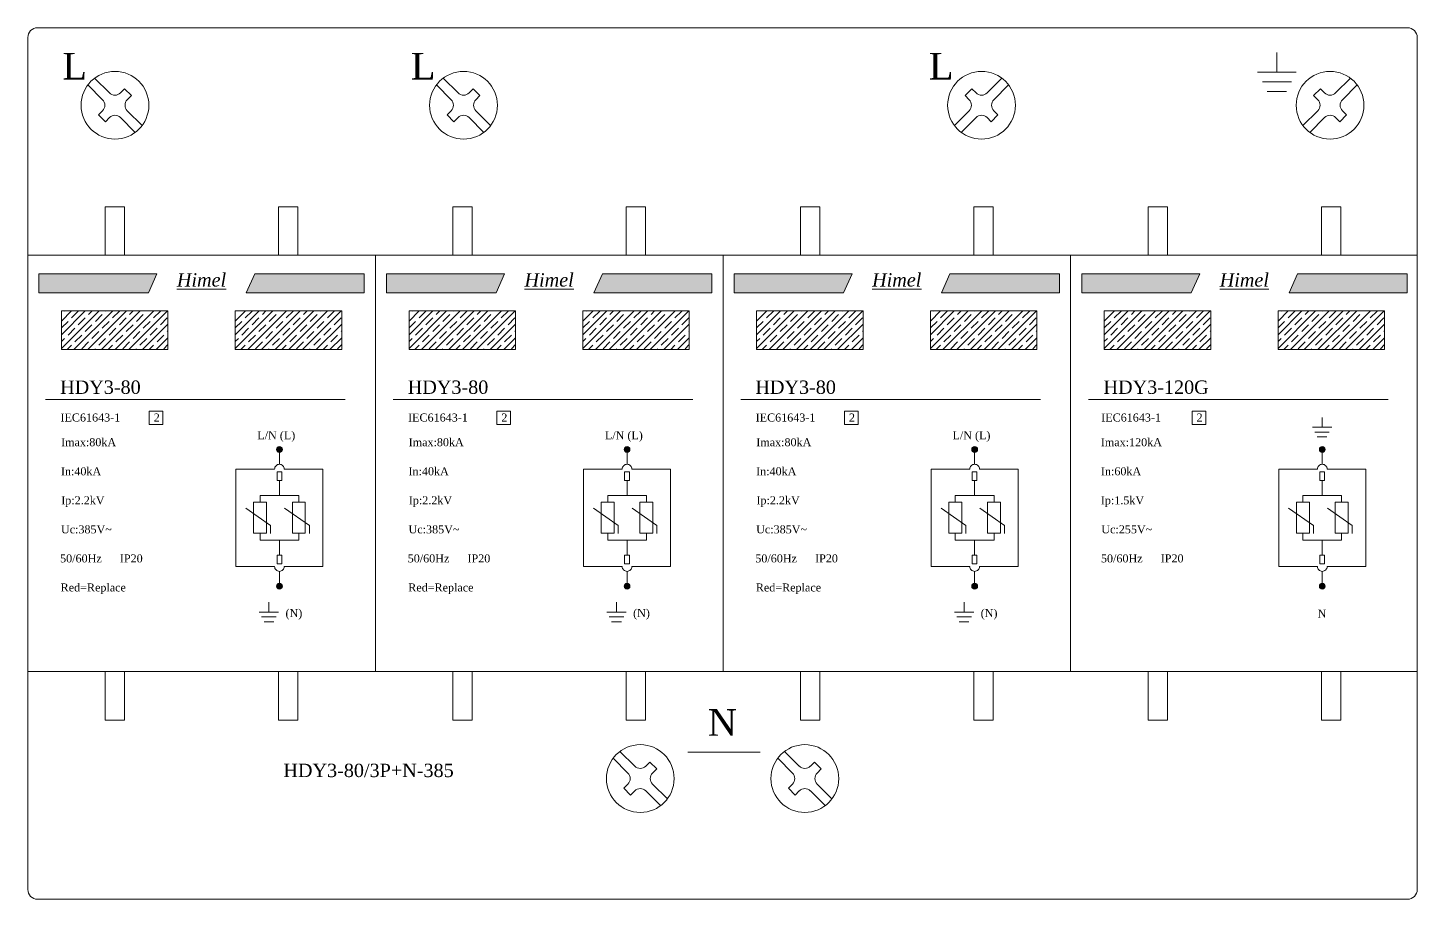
# Model space of a CAD drawing. Header units: millimetres. Extents: x 42 to 1081, y 225 to 420.
# Drawn here: x 42 to 185.5, y 225.5 to 315.5 of the extents above; entities that cross this region are included whole.
import ezdxf

# ---------------------------------------------------------------- set-up
doc = ezdxf.new("R2010")
doc.units = ezdxf.units.MM
doc.layers.add('hw_VTP', color=7, linetype='Continuous', lineweight=13)
doc.styles.add('ARIAL', font='arial.ttf')

# ---------------------------------------------------------------- blocks, each defined once
blk = doc.blocks.new('*U422')
at = {"lineweight": 9}
h = blk.add_hatch(color=256, dxfattribs=at)
h.set_gradient(color1=(244, 11, 15), color2=(246, 65, 68), one_color=1, tint=0.61, name='INVCYLINDER')
h.paths.add_polyline_path([(-70.6, -27.36), (-59.29, -27.36), (-58.41, -25.41), (-70.6, -25.41)])
h = blk.add_hatch(color=256, dxfattribs=at)
h.set_gradient(color1=(244, 11, 15), color2=(246, 65, 68), one_color=1, tint=0.61, name='INVCYLINDER')
h.paths.add_polyline_path([(-37, -25.41), (-48.31, -25.41), (-49.19, -27.36), (-37, -27.36)])
h = blk.add_hatch(color=256, dxfattribs=at)
h.set_gradient(color1=(244, 11, 15), color2=(246, 65, 68), one_color=1, tint=0.61, name='INVCYLINDER')
h.paths.add_polyline_path([(-34.7, -27.36), (-23.39, -27.36), (-22.51, -25.41), (-34.7, -25.41)])
h = blk.add_hatch(color=256, dxfattribs=at)
h.set_gradient(color1=(244, 11, 15), color2=(246, 65, 68), one_color=1, tint=0.61, name='INVCYLINDER')
h.paths.add_polyline_path([(-1.1, -25.41), (-12.41, -25.41), (-13.29, -27.36), (-1.1, -27.36)])
h = blk.add_hatch(color=256, dxfattribs=at)
h.set_gradient(color1=(244, 11, 15), color2=(246, 65, 68), one_color=1, tint=0.61, name='INVCYLINDER')
h.paths.add_polyline_path([(1.2, -27.36), (12.51, -27.36), (13.39, -25.41), (1.2, -25.41)])
h = blk.add_hatch(color=256, dxfattribs=at)
h.set_gradient(color1=(244, 11, 15), color2=(246, 65, 68), one_color=1, tint=0.61, name='INVCYLINDER')
h.paths.add_polyline_path([(34.8, -25.41), (23.49, -25.41), (22.61, -27.36), (34.8, -27.36)])
h = blk.add_hatch(color=256, dxfattribs=at)
h.set_gradient(color1=(244, 11, 15), color2=(246, 65, 68), one_color=1, tint=0.61, name='INVCYLINDER')
h.paths.add_polyline_path([(37.1, -27.36), (48.41, -27.36), (49.29, -25.41), (37.1, -25.41)])
h = blk.add_hatch(color=256, dxfattribs=at)
h.set_gradient(color1=(244, 11, 15), color2=(246, 65, 68), one_color=1, tint=0.61, name='INVCYLINDER')
h.paths.add_polyline_path([(70.7, -25.41), (59.39, -25.41), (58.51, -27.36), (70.7, -27.36)])
h = blk.add_hatch(dxfattribs=at)
h.set_pattern_fill('JIS_STN_1E', color=3, style=0)
h.set_pattern_definition([(45, (-88654.7564, -40913.0228), (-0.707106781, 0.707106781), []), (45, (-88654.0514, -40913.0228), (-0.707106781, 0.707106781), [1, -0.5])])
h.paths.add_polyline_path([(-68.28, -33.24), (-57.28, -33.24), (-57.28, -29.24), (-68.28, -29.24)])
h = blk.add_hatch(dxfattribs=at)
h.set_pattern_fill('JIS_STN_1E', color=3, style=0)
h.set_pattern_definition([(45, (-88636.8064, -40913.0228), (-0.707106781, 0.707106781), []), (45, (-88636.1014, -40913.0228), (-0.707106781, 0.707106781), [1, -0.5])])
h.paths.add_polyline_path([(-50.33, -33.24), (-39.33, -33.24), (-39.33, -29.24), (-50.33, -29.24)])
h = blk.add_hatch(dxfattribs=at)
h.set_pattern_fill('JIS_STN_1E', color=3, style=0)
h.set_pattern_definition([(45, (-88618.8564, -40913.0228), (-0.707106781, 0.707106781), []), (45, (-88618.1514, -40913.0228), (-0.707106781, 0.707106781), [1, -0.5])])
h.paths.add_polyline_path([(-32.38, -33.24), (-21.38, -33.24), (-21.38, -29.24), (-32.38, -29.24)])
h = blk.add_hatch(dxfattribs=at)
h.set_pattern_fill('JIS_STN_1E', color=3, style=0)
h.set_pattern_definition([(45, (-88600.9064, -40913.0228), (-0.707106781, 0.707106781), []), (45, (-88600.2014, -40913.0228), (-0.707106781, 0.707106781), [1, -0.5])])
h.paths.add_polyline_path([(-14.43, -33.24), (-3.43, -33.24), (-3.43, -29.24), (-14.43, -29.24)])
h = blk.add_hatch(dxfattribs=at)
h.set_pattern_fill('JIS_STN_1E', color=3, style=0)
h.set_pattern_definition([(45, (-88582.9564, -40913.0228), (-0.707106781, 0.707106781), []), (45, (-88582.2514, -40913.0228), (-0.707106781, 0.707106781), [1, -0.5])])
h.paths.add_polyline_path([(3.52, -33.24), (14.52, -33.24), (14.52, -29.24), (3.52, -29.24)])
h = blk.add_hatch(dxfattribs=at)
h.set_pattern_fill('JIS_STN_1E', color=3, style=0)
h.set_pattern_definition([(45, (-88565.0064, -40913.0228), (-0.707106781, 0.707106781), []), (45, (-88564.3014, -40913.0228), (-0.707106781, 0.707106781), [1, -0.5])])
h.paths.add_polyline_path([(21.47, -33.24), (32.47, -33.24), (32.47, -29.24), (21.47, -29.24)])
h = blk.add_hatch(dxfattribs=at)
h.set_pattern_fill('JIS_STN_1E', color=2, style=0)
h.set_pattern_definition([(45, (-88547.0564, -40913.0228), (-0.707106781, 0.707106781), []), (45, (-88546.3514, -40913.0228), (-0.707106781, 0.707106781), [1, -0.5])])
h.paths.add_polyline_path([(39.42, -33.24), (50.42, -33.24), (50.42, -29.24), (39.42, -29.24)])
h = blk.add_hatch(dxfattribs=at)
h.set_pattern_fill('JIS_STN_1E', color=2, style=0)
h.set_pattern_definition([(45, (-88529.1064, -40913.0228), (-0.707106781, 0.707106781), []), (45, (-88528.4014, -40913.0228), (-0.707106781, 0.707106781), [1, -0.5])])
h.paths.add_polyline_path([(57.37, -33.24), (68.37, -33.24), (68.37, -29.24), (57.37, -29.24)])
h = blk.add_hatch(color=256, dxfattribs=at)
h.set_gradient(color1=(255, 255, 255), one_color=1, tint=1, name='CYLINDER')
edge = h.paths.add_edge_path()
edge.add_arc((-45.76, -43.55), 0.3, 0, 360)
h = blk.add_hatch(color=256, dxfattribs=at)
h.set_gradient(color1=(255, 255, 255), one_color=1, tint=1, name='CYLINDER')
edge = h.paths.add_edge_path()
edge.add_arc((-9.86, -43.55), 0.3, 0, 360)
h = blk.add_hatch(color=256, dxfattribs=at)
h.set_gradient(color1=(255, 255, 255), one_color=1, tint=1, name='CYLINDER')
edge = h.paths.add_edge_path()
edge.add_arc((26.04, -43.55), 0.3, 0, 360)
h = blk.add_hatch(color=256, dxfattribs=at)
h.set_gradient(color1=(255, 255, 255), one_color=1, tint=1, name='CYLINDER')
edge = h.paths.add_edge_path()
edge.add_arc((61.94, -43.55), 0.3, 0, 360)
h = blk.add_hatch(color=256, dxfattribs=at)
h.set_gradient(color1=(255, 255, 255), one_color=1, tint=1, name='CYLINDER')
edge = h.paths.add_edge_path()
edge.add_arc((-45.76, -57.68), 0.3, 0, 360)
h = blk.add_hatch(color=256, dxfattribs=at)
h.set_gradient(color1=(255, 255, 255), one_color=1, tint=1, name='CYLINDER')
edge = h.paths.add_edge_path()
edge.add_arc((-9.86, -57.68), 0.3, 0, 360)
h = blk.add_hatch(color=256, dxfattribs=at)
h.set_gradient(color1=(255, 255, 255), one_color=1, tint=1, name='CYLINDER')
edge = h.paths.add_edge_path()
edge.add_arc((26.04, -57.68), 0.3, 0, 360)
h = blk.add_hatch(color=256, dxfattribs=at)
h.set_gradient(color1=(255, 255, 255), one_color=1, tint=1, name='CYLINDER')
edge = h.paths.add_edge_path()
edge.add_arc((61.94, -57.68), 0.3, 0, 360)
for p, q in [((57.26, -2.57), (57.26, -4.57)), ((55.26, -4.57), (59.26, -4.57)), ((55.76, -5.57), (58.76, -5.57)), ((56.26, -6.57), (58.26, -6.57)), ((-69.91, -38.39), (-38.97, -38.39)), ((-34.01, -38.39), (-3.07, -38.39)), ((1.89, -38.39), (32.83, -38.39)), ((37.79, -38.39), (68.73, -38.39)), ((60.92, -41.25), (62.92, -41.25)), ((61.92, -40.25), (61.92, -41.25)), ((61.17, -41.75), (62.67, -41.75)), ((61.42, -42.25), (62.42, -42.25)), ((-45.76, -45.08), (-45.76, -43.85)), ((-9.86, -45.08), (-9.86, -43.85)), ((26.04, -45.08), (26.04, -43.85)), ((61.94, -45.08), (61.94, -43.85)), ((-45.76, -48.31), (-45.76, -46.75)), ((-9.86, -48.31), (-9.86, -46.75)), ((26.04, -48.31), (26.04, -46.75)), ((61.94, -48.31), (61.94, -46.75)), ((-45.76, -52.92), (-45.76, -54.47)), ((-9.86, -52.92), (-9.86, -54.47)), ((26.04, -52.92), (26.04, -54.47)), ((61.94, -52.92), (61.94, -54.47)), ((-45.76, -56.14), (-45.76, -57.38)), ((-9.86, -56.14), (-9.86, -57.38)), ((26.04, -56.14), (26.04, -57.38)), ((61.94, -56.14), (61.94, -57.38)), ((-46.85, -59.34), (-46.85, -60.34)), ((-10.95, -59.34), (-10.95, -60.34)), ((24.95, -59.34), (24.95, -60.34)), ((-47.85, -60.34), (-45.85, -60.34)), ((-47.6, -60.84), (-46.1, -60.84)), ((-47.35, -61.34), (-46.35, -61.34)), ((-11.95, -60.34), (-9.95, -60.34)), ((-11.7, -60.84), (-10.2, -60.84)), ((-11.45, -61.34), (-10.45, -61.34)), ((23.95, -60.34), (25.95, -60.34)), ((24.2, -60.84), (25.7, -60.84)), ((24.45, -61.34), (25.45, -61.34)), ((-3.59, -74.81), (3.89, -74.81))]:
    blk.add_line(p, q, dxfattribs=at)
blk.add_lwpolyline([(-70.75, -90), (70.75, -90, 0.414214), (71.75, -89), (71.75, -1, 0.414214), (70.75, 0), (-70.75, 0, 0.414214), (-71.75, -1), (-71.75, -89, 0.414214)], format="xyb", close=True, dxfattribs=at)
for points in [[(-63.75, -23.5), (-61.75, -23.5), (-61.75, -18.5), (-63.75, -18.5)], [(-43.85, -23.5), (-45.85, -23.5), (-45.85, -18.5), (-43.85, -18.5)], [(-27.85, -23.5), (-25.85, -23.5), (-25.85, -18.5), (-27.85, -18.5)], [(-7.95, -23.5), (-9.95, -23.5), (-9.95, -18.5), (-7.95, -18.5)], [(8.05, -23.5), (10.05, -23.5), (10.05, -18.5), (8.05, -18.5)], [(27.95, -23.5), (25.95, -23.5), (25.95, -18.5), (27.95, -18.5)], [(43.95, -23.5), (45.95, -23.5), (45.95, -18.5), (43.95, -18.5)], [(63.85, -23.5), (61.85, -23.5), (61.85, -18.5), (63.85, -18.5)], [(-71.75, -66.5), (71.75, -66.5), (71.75, -23.5), (-71.75, -23.5)], [(-71.75, -66.5), (-35.85, -66.5), (-35.85, -23.5), (-71.75, -23.5)], [(-35.85, -66.5), (0.05, -66.5), (0.05, -23.5), (-35.85, -23.5)], [(0.05, -66.5), (35.95, -66.5), (35.95, -23.5), (0.05, -23.5)], [(-68.28, -33.24), (-57.28, -33.24), (-57.28, -29.24), (-68.28, -29.24)], [(-50.33, -33.24), (-39.33, -33.24), (-39.33, -29.24), (-50.33, -29.24)], [(-32.38, -33.24), (-21.38, -33.24), (-21.38, -29.24), (-32.38, -29.24)], [(-14.43, -33.24), (-3.43, -33.24), (-3.43, -29.24), (-14.43, -29.24)], [(3.52, -33.24), (14.52, -33.24), (14.52, -29.24), (3.52, -29.24)], [(21.47, -33.24), (32.47, -33.24), (32.47, -29.24), (21.47, -29.24)], [(39.42, -33.24), (50.42, -33.24), (50.42, -29.24), (39.42, -29.24)], [(57.37, -33.24), (68.37, -33.24), (68.37, -29.24), (57.37, -29.24)], [(-59.2, -40.96), (-57.79, -40.96), (-57.79, -39.58), (-59.2, -39.58)], [(-23.3, -40.96), (-21.89, -40.96), (-21.89, -39.58), (-23.3, -39.58)], [(12.6, -40.96), (14.01, -40.96), (14.01, -39.58), (12.6, -39.58)], [(48.5, -40.96), (49.91, -40.96), (49.91, -39.58), (48.5, -39.58)], [(-46.01, -46.75), (-45.52, -46.75), (-45.52, -45.86), (-46.01, -45.86)], [(-10.11, -46.75), (-9.62, -46.75), (-9.62, -45.86), (-10.11, -45.86)], [(25.79, -46.75), (26.28, -46.75), (26.28, -45.86), (25.79, -45.86)], [(61.69, -46.75), (62.18, -46.75), (62.18, -45.86), (61.69, -45.86)], [(-48.43, -52.21), (-47.09, -52.21), (-47.09, -49.01), (-48.43, -49.01)], [(-44.43, -52.21), (-43.09, -52.21), (-43.09, -49.01), (-44.43, -49.01)], [(-12.53, -52.21), (-11.19, -52.21), (-11.19, -49.01), (-12.53, -49.01)], [(-8.53, -52.21), (-7.19, -52.21), (-7.19, -49.01), (-8.53, -49.01)], [(23.37, -52.21), (24.71, -52.21), (24.71, -49.01), (23.37, -49.01)], [(27.37, -52.21), (28.71, -52.21), (28.71, -49.01), (27.37, -49.01)], [(59.27, -52.21), (60.61, -52.21), (60.61, -49.01), (59.27, -49.01)], [(63.27, -52.21), (64.61, -52.21), (64.61, -49.01), (63.27, -49.01)], [(-46.01, -54.47), (-45.52, -54.47), (-45.52, -55.36), (-46.01, -55.36)], [(-10.11, -54.47), (-9.62, -54.47), (-9.62, -55.36), (-10.11, -55.36)], [(25.79, -54.47), (26.28, -54.47), (26.28, -55.36), (25.79, -55.36)], [(61.69, -54.47), (62.18, -54.47), (62.18, -55.36), (61.69, -55.36)], [(-63.75, -66.5), (-61.75, -66.5), (-61.75, -71.5), (-63.75, -71.5)], [(-43.85, -66.5), (-45.85, -66.5), (-45.85, -71.5), (-43.85, -71.5)], [(-27.85, -66.5), (-25.85, -66.5), (-25.85, -71.5), (-27.85, -71.5)], [(-7.95, -66.5), (-9.95, -66.5), (-9.95, -71.5), (-7.95, -71.5)], [(8.05, -66.5), (10.05, -66.5), (10.05, -71.5), (8.05, -71.5)], [(27.95, -66.5), (25.95, -66.5), (25.95, -71.5), (27.95, -71.5)], [(43.95, -66.5), (45.95, -66.5), (45.95, -71.5), (43.95, -71.5)], [(63.85, -66.5), (61.85, -66.5), (61.85, -71.5), (63.85, -71.5)]]:
    blk.add_lwpolyline(points, close=True, dxfattribs=at)
at = {"color": 1, "lineweight": 9}
for points in [[(-70.6, -27.36), (-59.29, -27.36), (-58.41, -25.41), (-70.6, -25.41)], [(-37, -25.41), (-48.31, -25.41), (-49.19, -27.36), (-37, -27.36)], [(-34.7, -27.36), (-23.39, -27.36), (-22.51, -25.41), (-34.7, -25.41)], [(-1.1, -25.41), (-12.41, -25.41), (-13.29, -27.36), (-1.1, -27.36)], [(1.2, -27.36), (12.51, -27.36), (13.39, -25.41), (1.2, -25.41)], [(34.8, -25.41), (23.49, -25.41), (22.61, -27.36), (34.8, -27.36)], [(37.1, -27.36), (48.41, -27.36), (49.29, -25.41), (37.1, -25.41)], [(70.7, -25.41), (59.39, -25.41), (58.51, -27.36), (70.7, -27.36)]]:
    blk.add_lwpolyline(points, close=True, dxfattribs=at)
at = {"lineweight": 9}
for points in [[(-46.26, -45.58), (-50.26, -45.58), (-50.26, -55.64), (-46.26, -55.64)], [(-45.26, -55.64), (-41.27, -55.64), (-41.27, -45.58), (-45.26, -45.58)], [(-10.36, -45.58), (-14.36, -45.58), (-14.36, -55.64), (-10.36, -55.64)], [(-9.36, -55.64), (-5.37, -55.64), (-5.37, -45.58), (-9.36, -45.58)], [(25.54, -45.58), (21.54, -45.58), (21.54, -55.64), (25.54, -55.64)], [(26.54, -55.64), (30.53, -55.64), (30.53, -45.58), (26.54, -45.58)], [(61.44, -45.58), (57.44, -45.58), (57.44, -55.64), (61.44, -55.64)], [(62.44, -55.64), (66.43, -55.64), (66.43, -45.58), (62.44, -45.58)], [(-47.76, -49.01), (-47.76, -48.31), (-43.76, -48.31), (-43.76, -49.01)], [(-11.86, -49.01), (-11.86, -48.31), (-7.86, -48.31), (-7.86, -49.01)], [(24.04, -49.01), (24.04, -48.31), (28.04, -48.31), (28.04, -49.01)], [(59.94, -49.01), (59.94, -48.31), (63.94, -48.31), (63.94, -49.01)], [(-49.23, -49.63), (-46.67, -51.42), (-46.67, -52.22)], [(-45.23, -49.63), (-42.67, -51.42), (-42.67, -52.22)], [(-13.33, -49.63), (-10.77, -51.42), (-10.77, -52.22)], [(-9.33, -49.63), (-6.77, -51.42), (-6.77, -52.22)], [(22.57, -49.63), (25.13, -51.42), (25.13, -52.22)], [(26.57, -49.63), (29.13, -51.42), (29.13, -52.22)], [(58.47, -49.63), (61.03, -51.42), (61.03, -52.22)], [(62.47, -49.63), (65.03, -51.42), (65.03, -52.22)], [(-47.76, -52.21), (-47.76, -52.92), (-43.76, -52.92), (-43.76, -52.21)], [(-11.86, -52.21), (-11.86, -52.92), (-7.86, -52.92), (-7.86, -52.21)], [(24.04, -52.21), (24.04, -52.92), (28.04, -52.92), (28.04, -52.21)], [(59.94, -52.21), (59.94, -52.92), (63.94, -52.92), (63.94, -52.21)]]:
    blk.add_lwpolyline(points, dxfattribs=at)
for points in [[(-45.26, -45.58, 0.414214), (-45.76, -45.08), (-45.76, -45.08, 0.414214), (-46.26, -45.58)], [(-9.36, -45.58, 0.414214), (-9.86, -45.08), (-9.86, -45.08, 0.414214), (-10.36, -45.58)], [(26.54, -45.58, 0.414214), (26.04, -45.08), (26.04, -45.08, 0.414214), (25.54, -45.58)], [(62.44, -45.58, 0.414214), (61.94, -45.08), (61.94, -45.08, 0.414214), (61.44, -45.58)], [(-45.26, -55.64, -0.414214), (-45.76, -56.14), (-45.76, -56.14, -0.414214), (-46.26, -55.64)], [(-9.36, -55.64, -0.414214), (-9.86, -56.14), (-9.86, -56.14, -0.414214), (-10.36, -55.64)], [(26.54, -55.64, -0.414214), (26.04, -56.14), (26.04, -56.14, -0.414214), (25.54, -55.64)], [(62.44, -55.64, -0.414214), (61.94, -56.14), (61.94, -56.14, -0.414214), (61.44, -55.64)]]:
    blk.add_lwpolyline(points, format="xyb", dxfattribs=at)
for centre in [(-45.76, -43.55), (-9.86, -43.55), (26.04, -43.55), (61.94, -43.55), (-45.76, -57.68), (-9.86, -57.68), (26.04, -57.68), (61.94, -57.68)]:
    blk.add_circle(centre, 0.3, dxfattribs=at)
at = {"layer": 'hw_VTP', "color": 0}
for p, q in [((-63.32, -6.73), (-64.85, -5.2)), ((-27.32, -6.73), (-28.85, -5.2)), ((27.32, -6.73), (28.85, -5.2)), ((63.32, -6.73), (64.85, -5.2)), ((-64.02, -7.43), (-65.55, -5.9)), ((-61.76, -6.3), (-62.18, -6.73)), ((-61.05, -7.01), (-61.76, -6.3)), ((-61.05, -7.01), (-61.48, -7.43)), ((-28.02, -7.43), (-29.55, -5.9)), ((-25.76, -6.3), (-26.18, -6.73)), ((-25.05, -7.01), (-25.76, -6.3)), ((-25.05, -7.01), (-25.48, -7.43)), ((25.05, -7.01), (25.76, -6.3)), ((25.05, -7.01), (25.48, -7.43)), ((25.76, -6.3), (26.18, -6.73)), ((28.02, -7.43), (29.55, -5.9)), ((61.05, -7.01), (61.76, -6.3)), ((61.05, -7.01), (61.48, -7.43)), ((61.76, -6.3), (62.18, -6.73)), ((64.02, -7.43), (65.55, -5.9)), ((-64.02, -8.57), (-64.45, -8.99)), ((-59.95, -10.1), (-61.48, -8.57)), ((-28.02, -8.57), (-28.45, -8.99)), ((-23.95, -10.1), (-25.48, -8.57)), ((23.95, -10.1), (25.48, -8.57)), ((28.02, -8.57), (28.45, -8.99)), ((59.95, -10.1), (61.48, -8.57)), ((64.02, -8.57), (64.45, -8.99)), ((-63.74, -9.7), (-64.45, -8.99)), ((-63.32, -9.27), (-63.74, -9.7)), ((-60.65, -10.8), (-62.18, -9.27)), ((-27.74, -9.7), (-28.45, -8.99)), ((-27.32, -9.27), (-27.74, -9.7)), ((-24.65, -10.8), (-26.18, -9.27)), ((24.65, -10.8), (26.18, -9.27)), ((27.32, -9.27), (27.74, -9.7)), ((27.74, -9.7), (28.45, -8.99)), ((60.65, -10.8), (62.18, -9.27)), ((63.32, -9.27), (63.74, -9.7)), ((63.74, -9.7), (64.45, -8.99)), ((-9.77, -76.98), (-11.3, -75.44)), ((-9.07, -76.27), (-10.6, -74.74)), ((-7.51, -75.84), (-7.93, -76.27)), ((-6.8, -76.55), (-7.51, -75.84)), ((7.23, -76.98), (5.7, -75.44)), ((7.93, -76.27), (6.4, -74.74)), ((9.49, -75.84), (9.07, -76.27)), ((10.2, -76.55), (9.49, -75.84)), ((-6.8, -76.55), (-7.23, -76.98)), ((10.2, -76.55), (9.77, -76.98)), ((-9.77, -78.11), (-10.2, -78.53)), ((-9.49, -79.24), (-10.2, -78.53)), ((-9.07, -78.81), (-9.49, -79.24)), ((-6.4, -80.34), (-7.93, -78.81)), ((-5.7, -79.64), (-7.23, -78.11)), ((7.23, -78.11), (6.8, -78.53)), ((7.51, -79.24), (6.8, -78.53)), ((7.93, -78.81), (7.51, -79.24)), ((10.6, -80.34), (9.07, -78.81)), ((11.3, -79.64), (9.77, -78.11))]:
    blk.add_line(p, q, dxfattribs=at)
at = {"layer": 'hw_VTP'}
for centre in [(-62.75, -8), (-26.75, -8), (26.75, -8), (62.75, -8), (-8.5, -77.54), (8.5, -77.54)]:
    blk.add_circle(centre, 3.5, dxfattribs=at)
at = {"layer": 'hw_VTP', "color": 0}
for centre, start, end in [((-62.75, -6.16), 225, 315), ((-26.75, -6.16), 225, 315), ((26.75, -6.16), 225, 315), ((62.75, -6.16), 225, 315), ((-64.59, -8), 315, 45), ((-60.91, -8), 135, 225), ((-28.59, -8), 315, 45), ((-24.91, -8), 135, 225), ((24.91, -8), 315, 45), ((28.59, -8), 135, 225), ((60.91, -8), 315, 45), ((64.59, -8), 135, 225), ((-62.75, -9.84), 45, 135), ((-26.75, -9.84), 45, 135), ((26.75, -9.84), 45, 135), ((62.75, -9.84), 45, 135), ((-10.34, -77.54), 315, 45), ((-8.5, -75.7), 225, 315), ((-6.66, -77.54), 135, 225), ((6.66, -77.54), 315, 45), ((8.5, -75.7), 225, 315), ((10.34, -77.54), 135, 225), ((-8.5, -79.38), 45, 135), ((8.5, -79.38), 45, 135)]:
    blk.add_arc(centre, 0.8, start, end, dxfattribs=at)
at = {"color": 4, "lineweight": 9, "attachment_point": 2, "style": 'ARIAL'}
for s, insert, char_height, width in [('{\\fTimes New Roman|b0|i0|c0|p18;\\C7;L              }', (-66.91, -2.59), 2.7556, 2.0018), ('{\\fTimes New Roman|b0|i0|c0|p18;\\C7;L              }', (-30.91, -2.59), 2.7556, 2.0018), ('{\\fTimes New Roman|b0|i0|c0|p18;\\C7;L              }', (22.59, -2.59), 2.7556, 2.0018), ('{\\fTimes New Roman|b0|i1|c0|p18;\\L\\C1;Himel\\fTimes New Roman|b0|i0|c0|p18;\\l\\C7;              }', (-53.81, -25.35), 1.3778, 1.0009), ('{\\fTimes New Roman|b0|i1|c0|p18;\\L\\C1;Himel\\fTimes New Roman|b0|i0|c0|p18;\\l\\C7;              }', (-17.91, -25.35), 1.3778, 1.0009), ('{\\fTimes New Roman|b0|i1|c0|p18;\\L\\C1;Himel\\fTimes New Roman|b0|i0|c0|p18;\\l\\C7;              }', (17.99, -25.35), 1.3778, 1.0009), ('{\\fTimes New Roman|b0|i1|c0|p18;\\L\\C1;Himel\\fTimes New Roman|b0|i0|c0|p18;\\l\\C7;              }', (53.89, -25.35), 1.3778, 1.0009), ('{\\fTimes New Roman|b0|i0|c0|p18;\\C7;HDY3-80              }', (-64.25, -36.43), 1.3778, 1.0009), ('{\\fTimes New Roman|b0|i0|c0|p18;\\C7;HDY3-80              }', (-28.35, -36.43), 1.3778, 1.0009), ('{\\fTimes New Roman|b0|i0|c0|p18;\\C7;HDY3-80              }', (7.55, -36.43), 1.3778, 1.0009), ('{\\fTimes New Roman|b0|i0|c0|p18;\\C7;HDY3-120G              }', (44.78, -36.43), 1.3778, 1.0009), ('{\\fTimes New Roman|b0|i0|c0|p18;\\C7;IEC61643-1            }', (-65.29, -39.84), 0.8267, 0.6005), ('{\\fTimes New Roman|b0|i0|c0|p18;\\C7;2          }', (-58.43, -39.84), 0.8267, 0.6005), ('{\\fTimes New Roman|b0|i0|c0|p18;\\C7;IEC61643-1            }', (-29.39, -39.84), 0.8267, 0.6005), ('{\\fTimes New Roman|b0|i0|c0|p18;\\C7;2          }', (-22.53, -39.84), 0.8267, 0.6005), ('{\\fTimes New Roman|b0|i0|c0|p18;\\C7;IEC61643-1            }', (6.51, -39.84), 0.8267, 0.6005), ('{\\fTimes New Roman|b0|i0|c0|p18;\\C7;2          }', (13.37, -39.84), 0.8267, 0.6005), ('{\\fTimes New Roman|b0|i0|c0|p18;\\C7;IEC61643-1            }', (42.2, -39.84), 0.8267, 0.6005), ('{\\fTimes New Roman|b0|i0|c0|p18;\\C7;2          }', (49.27, -39.84), 0.8267, 0.6005), ('{\\fTimes New Roman|b0|i0|c0|p18;\\C7;Imax:80kA\\P          }', (-65.47, -42.39), 0.8267, 0.6005), ('{\\fTimes New Roman|b0|i0|c0|p18;\\C7;L/N (L)        }', (-46.09, -41.68), 0.8267, 4.4533), ('{\\fTimes New Roman|b0|i0|c0|p18;\\C7;Imax:80kA\\P          }', (-29.57, -42.39), 0.8267, 0.6005), ('{\\fTimes New Roman|b0|i0|c0|p18;\\C7;L/N (L)        }', (-10.19, -41.68), 0.8267, 4.4533), ('{\\fTimes New Roman|b0|i0|c0|p18;\\C7;Imax:80kA\\P          }', (6.33, -42.39), 0.8267, 0.6005), ('{\\fTimes New Roman|b0|i0|c0|p18;\\C7;L/N (L)        }', (25.71, -41.68), 0.8267, 4.4533), ('{\\fTimes New Roman|b0|i0|c0|p18;\\C7;Imax:120kA\\P          }', (42.23, -42.39), 0.8267, 0.6005), ('{\\fTimes New Roman|b0|i0|c0|p18;\\C7;In:40kA\\P          }', (-66.25, -45.39), 0.8267, 0.6005), ('{\\fTimes New Roman|b0|i0|c0|p18;\\C7;In:40kA\\P          }', (-30.35, -45.39), 0.8267, 0.6005), ('{\\fTimes New Roman|b0|i0|c0|p18;\\C7;In:40kA\\P          }', (5.55, -45.39), 0.8267, 0.6005), ('{\\fTimes New Roman|b0|i0|c0|p18;\\C7;In:60kA\\P          }', (41.16, -45.39), 0.8267, 0.6005), ('{\\fTimes New Roman|b0|i0|c0|p18;\\C7;Ip:2.2kV\\P          }', (-66.06, -48.39), 0.8267, 0.6005), ('{\\fTimes New Roman|b0|i0|c0|p18;\\C7;Ip:2.2kV\\P          }', (-30.16, -48.39), 0.8267, 0.6005), ('{\\fTimes New Roman|b0|i0|c0|p18;\\C7;Ip:2.2kV\\P          }', (5.74, -48.39), 0.8267, 0.6005), ('{\\fTimes New Roman|b0|i0|c0|p18;\\C7;Ip:1.5kV\\P          }', (41.31, -48.39), 0.8267, 0.6005), ('{\\fTimes New Roman|b0|i0|c0|p18;\\C7;Uc:385V~\\P          }', (-65.7, -51.39), 0.8267, 0.6005), ('{\\fTimes New Roman|b0|i0|c0|p18;\\C7;Uc:385V~\\P          }', (-29.8, -51.39), 0.8267, 0.6005), ('{\\fTimes New Roman|b0|i0|c0|p18;\\C7;Uc:385V~\\P          }', (6.1, -51.39), 0.8267, 0.6005), ('{\\fTimes New Roman|b0|i0|c0|p18;\\C7;Uc:255V~\\P          }', (41.75, -51.39), 0.8267, 0.6005), ('{\\fTimes New Roman|b0|i0|c0|p18;\\C7;50/60Hz      IP20\\P          }', (-64.15, -54.39), 0.8267, 10.5174), ('{\\fTimes New Roman|b0|i0|c0|p18;\\C7;50/60Hz      IP20\\P          }', (-28.25, -54.39), 0.8267, 10.5174), ('{\\fTimes New Roman|b0|i0|c0|p18;\\C7;50/60Hz      IP20\\P          }', (7.65, -54.39), 0.8267, 10.5174), ('{\\fTimes New Roman|b0|i0|c0|p18;\\C7;50/60Hz      IP20\\P          }', (43.35, -54.39), 0.8267, 10.5174), ('{\\fTimes New Roman|b0|i0|c0|p18;\\C7;Red=Replace\\P          }', (-64.99, -57.39), 0.8267, 32.2318), ('{\\fTimes New Roman|b0|i0|c0|p18;\\C7;Red=Replace\\P          }', (-29.09, -57.39), 0.8267, 32.2318), ('{\\fTimes New Roman|b0|i0|c0|p18;\\C7;Red=Replace\\P          }', (6.81, -57.39), 0.8267, 32.2318), ('{\\fTimes New Roman|b0|i0|c0|p18;\\C7;(N)        }', (-44.27, -60.04), 0.8267, 4.4533), ('{\\fTimes New Roman|b0|i0|c0|p18;\\C7;(N)        }', (-8.37, -60.04), 0.8267, 4.4533), ('{\\fTimes New Roman|b0|i0|c0|p18;\\C7;(N)        }', (27.53, -60.04), 0.8267, 4.4533), ('{\\fTimes New Roman|b0|i0|c0|p18;\\C7;N       }', (61.91, -60.09), 0.8267, 4.4533), ('{\\fTimes New Roman|b0|i0|c0|p18;\\C7;N              }', (-0.02, -70.37), 2.7556, 2.0018), ('{\\fTimes New Roman|b0|i0|c0|p18;\\C7;HDY3-80/3P+N-385              }', (-36.56, -76.01), 1.3778, 1.0009)]:
    blk.add_mtext(s, dxfattribs=dict(at, insert=insert, char_height=char_height, width=width))

msp = doc.modelspace()

# ---------------------------------------------------------------- block references
msp.add_blockref('*U422', (113.73, 315.46))

doc.saveas('drawing.dxf')
